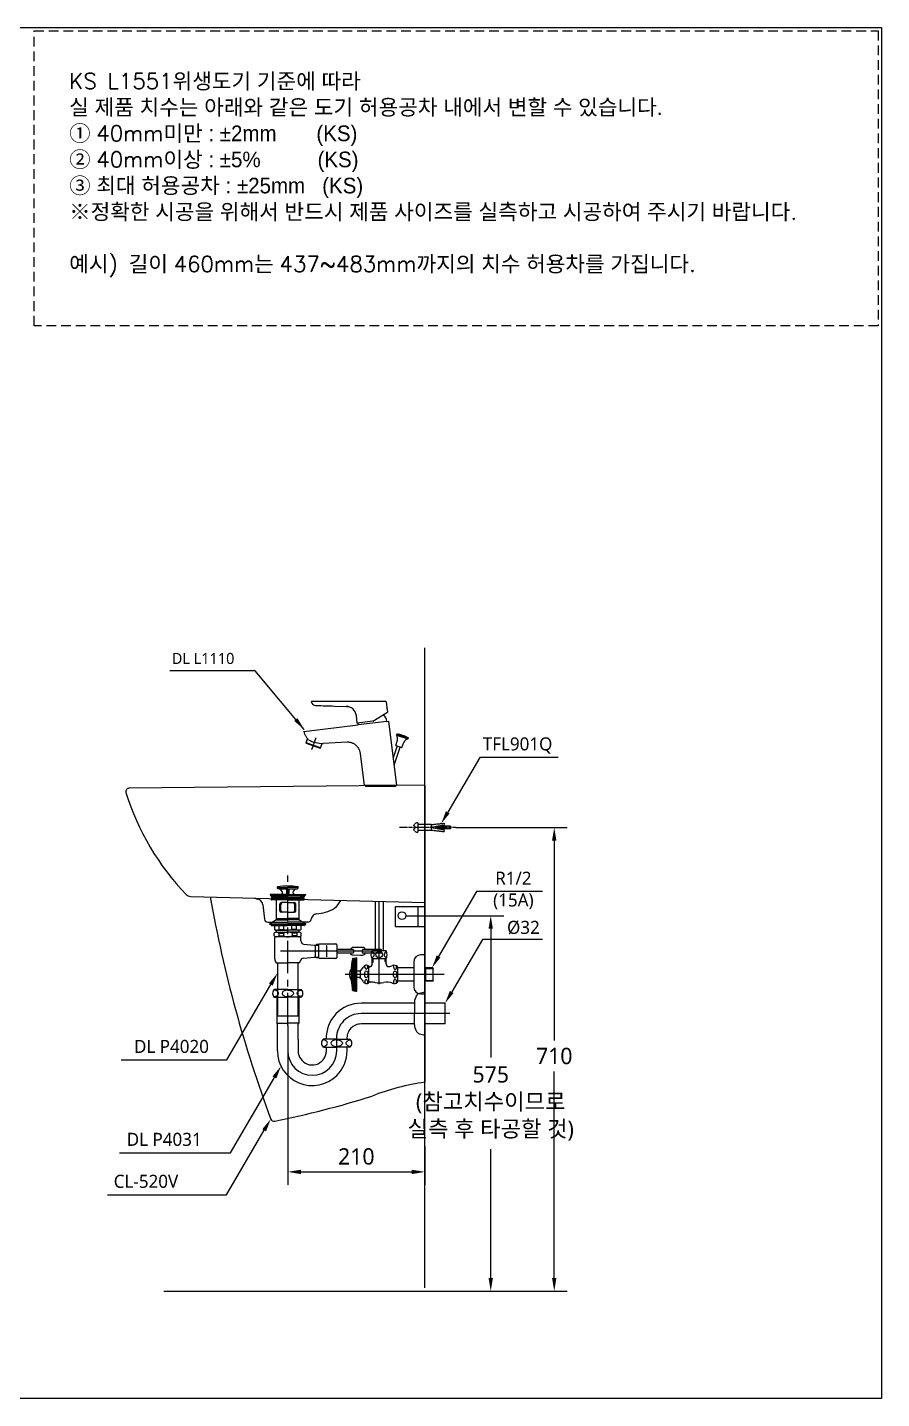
# Model space of a CAD drawing. Extents: x 3779 to 6879, y 0 to 2100.
# Drawn here: x 5570 to 6879, y 0 to 2100 of the extents above; entities that cross this region are included whole.
import ezdxf

# ---------------------------------------------------------------- set-up
doc = ezdxf.new("R2010")
doc.units = 0
doc.header["$LTSCALE"] = 20
doc.header["$MEASUREMENT"] = 0
for name, pattern in [('CENTER', [2, 1.25, -0.25, 0.25, -0.25]), ('CENTER2', [1.125, 0.75, -0.125, 0.125, -0.125]), ('HIDDEN', [0.375, 0.25, -0.125]), ('HIDDEN2', [0.1875, 0.125, -0.0625])]:
    doc.linetypes.add(name, pattern=pattern)
doc.layers.get('0').update_dxf_attribs({"linetype": 'CONTINUOUS'})
doc.layers.get('DEFPOINTS').update_dxf_attribs({"linetype": 'CONTINUOUS'})
for name, color, linetype in [('1', 1, 'CONTINUOUS'), ('2', 2, 'CONTINUOUS'), ('3', 3, 'CONTINUOUS'), ('4', 4, 'CONTINUOUS'), ('5', 5, 'CONTINUOUS'), ('6', 6, 'CONTINUOUS'), ('7', 7, 'CONTINUOUS'), ('CENTER', 2, 'CENTER'), ('DEF_LAYER_ASSEM_MEMBER', 7, 'CONTINUOUS')]:
    doc.layers.add(name, color=color, linetype=linetype)
doc.styles.add('GHS', font='romans', dxfattribs={"bigfont": 'ghs'})
doc.styles.add('ROMANS', font='romans')
doc.styles.get("Standard").update_dxf_attribs({"font": ''})
doc.styles.get('Standard').set_extended_font_data('NanumGothic')
doc.dimstyles.get("Standard").update_dxf_attribs({"dimtxt": 2.5, "dimasz": 2, "dimexe": 2, "dimexo": 1, "dimgap": 1.5, "dimtad": 1, "dimdec": 0, "dimlfac": 10, "dimrnd": 0.5, "dimzin": 0, "dimdsep": 46, "dimtxsty": 'Standard', "dimcen": 0, "dimclrt": 2, "dimadec": 0, "dimazin": 0, "dimtfac": 1, "dimtdec": 0, "dimtmove": 0, "dimatfit": 3, "dimfxl": 1, "dimtolj": 1, "dimtzin": 0, "dimarcsym": 0})
doc.dimstyles.new('Standard$0', dxfattribs={"dimtxt": 0.18, "dimasz": 0.18, "dimexe": 0.18, "dimexo": 0.0625, "dimgap": 0.09, "dimtad": 0, "dimtih": 1, "dimtoh": 1, "dimdec": 4, "dimzin": 0, "dimdsep": 46, "dimtxsty": 'Standard', "dimcen": 0.09, "dimadec": 0, "dimazin": 0, "dimtfac": 1, "dimtdec": 4, "dimtofl": 0, "dimtmove": 0, "dimatfit": 3, "dimfxl": 1, "dimtolj": 1, "dimtzin": 0, "dimarcsym": 0})

# ---------------------------------------------------------------- blocks, each defined once
blk = doc.blocks.new('*D32')
at = {"layer": '1', "color": 3, "lineweight": -2, "transparency": 16777216}
for p, q in [((5969.2, 571.3), (5969.2, 327.2)), ((6179.2, 386.7), (6179.2, 327.2)), ((5989.2, 347.2), (6159.2, 347.2))]:
    blk.add_line(p, q, dxfattribs=at)
at = {"layer": '1', "color": 3, "transparency": 16777216}
for points in [[(5989.2, 350.5), (5989.2, 343.8), (5969.2, 347.2)], [(6159.2, 350.5), (6159.2, 343.8), (6179.2, 347.2)]]:
    blk.add_solid(points, dxfattribs=at)
at = {"layer": 'DEFPOINTS', "color": 0, "transparency": 16777216}
for p in [(5969.2, 571.3), (6179.2, 386.7), (6179.2, 347.2)]:
    blk.add_point(p, dxfattribs=at)
at = {"layer": '1', "color": 2, "transparency": 16777216, "insert": (6074.2, 370.7), "char_height": 25, "attachment_point": 5}
blk.add_mtext('\\A1;210', dxfattribs=at)
blk = doc.blocks.new('*D29')
at = {"layer": '1', "color": 3, "lineweight": -2, "transparency": 16777216}
for p, q in [((6150.2, 739.6), (6300.2, 739.6)), ((6280.2, 719.6), (6280.2, 522.4)), ((6280.2, 184.6), (6280.2, 381.8)), ((6179.2, 164.6), (6300.2, 164.6))]:
    blk.add_line(p, q, dxfattribs=at)
at = {"layer": '1', "color": 3, "transparency": 16777216}
for points in [[(6276.8, 719.6), (6283.5, 719.6), (6280.2, 739.6)], [(6276.8, 184.6), (6283.5, 184.6), (6280.2, 164.6)]]:
    blk.add_solid(points, dxfattribs=at)
at = {"layer": 'DEFPOINTS', "color": 0, "transparency": 16777216}
for p in [(6150.2, 739.6), (6280.2, 739.6), (6179.2, 164.6)]:
    blk.add_point(p, dxfattribs=at)
at = {"layer": '1', "color": 2, "transparency": 16777216, "insert": (6280.2, 452.1), "char_height": 25, "attachment_point": 5}
blk.add_mtext('\\A1;575\\P(참고치수이므로\\P실측 후 타공할 것)', dxfattribs=at)
blk = doc.blocks.new('*D22')
at = {"layer": '1', "color": 3, "lineweight": -2, "transparency": 16777216}
for p, q in [((6226.9, 874.6), (6397.5, 874.6)), ((6377.5, 854.6), (6377.5, 548.2)), ((6377.5, 184.6), (6377.5, 501.1)), ((6300.2, 164.6), (6397.5, 164.6))]:
    blk.add_line(p, q, dxfattribs=at)
at = {"layer": '1', "color": 3, "transparency": 16777216}
for points in [[(6374.1, 854.6), (6380.8, 854.6), (6377.5, 874.6)], [(6374.1, 184.6), (6380.8, 184.6), (6377.5, 164.6)]]:
    blk.add_solid(points, dxfattribs=at)
at = {"layer": 'DEFPOINTS', "color": 0, "transparency": 16777216}
for p in [(6226.9, 874.6, -465.1), (6377.5, 874.6), (6300.2, 164.6)]:
    blk.add_point(p, dxfattribs=at)
at = {"layer": '1', "color": 2, "transparency": 16777216, "insert": (6377.5, 524.6), "char_height": 25, "attachment_point": 5}
blk.add_mtext('\\A1;710', dxfattribs=at)

msp = doc.modelspace()

# ---------------------------------------------------------------- linework, layer by layer
for p, q in [((6134.51747, 1000.29593), (6137.2848, 1008.33284)), ((6136.1755, 1017.70458), (6135.68715, 1016.2863)), ((6135.68715, 1016.2863), (6152.89559, 1010.36096)), ((6136.1755, 1017.70458), (6153.38394, 1011.77924)), ((6153.38394, 1011.77924), (6152.89559, 1010.36096)), ((6136.88127, 999.48201), (6130.63544, 981.34281)), ((6132.02546, 970.02196), (6141.60886, 997.85417)), ((6134.51747, 1000.29593), (6143.97266, 997.04025)), ((6143.97266, 997.04025), (6146.73999, 1005.07716))]:
    msp.add_line(p, q)
at = {"ltscale": 0.5}
for p, q in [((6019.35436, 996.49632), (5997.27158, 1004.53379)), ((6088.09876, 938.89912), (6088.09876, 937.42059)), ((6088.09876, 938.89912), (6134.22699, 938.89912)), ((6134.22699, 938.89911), (6134.22699, 937.42059))]:
    msp.add_line(p, q, dxfattribs=at)
at = {"color": 7}
for p, q in [((6179.16288, 939.63825), (5725.66609, 934.70893)), ((6179.16288, 939.63825), (6179.16288, 759.63641)), ((5820.35866, 769.00922), (6179.16288, 759.63641))]:
    msp.add_line(p, q, dxfattribs=at)
at = {"linetype": 'CENTER2', "ltscale": 0.3}
msp.add_line((6226.94938, 874.63825, -465.06983), (6140.34892, 874.63825, -465.06983), dxfattribs=at)
at = {"linetype": 'HIDDEN2', "ltscale": 0.3}
for p, q in [((6163.36734, 877.03825, -465.06983), (6161.58447, 877.03825, -465.06983)), ((6163.36734, 872.23825, -465.06983), (6161.58447, 872.23825, -465.06983)), ((6163.36734, 877.03825, -465.06983), (6163.36734, 872.23825, -465.06983)), ((6168.25517, 881.72755, -465.06983), (6168.25517, 867.54894, -465.06983)), ((6184.06135, 879.13825, -465.06983), (6168.25517, 879.13825, -465.06983)), ((6184.06135, 870.13825, -465.06983), (6168.25517, 870.13825, -465.06983)), ((6189.13347, 879.13825, -465.06983), (6184.06135, 879.13825, -465.06983)), ((6189.13347, 870.13825, -465.06983), (6184.06135, 870.13825, -465.06983)), ((6189.13347, 879.13825, -465.06983), (6189.13347, 870.13825, -465.06983)), ((6218.69566, 876.43825, -465.06983), (6199.3623, 876.43825, -465.06983)), ((6218.74429, 872.83825, -465.06983), (6200.21994, 872.83825, -465.06983)), ((6218.69566, 876.43825, -465.06983), (6218.74429, 872.83825, -465.06983))]:
    msp.add_line(p, q, dxfattribs=at)
msp.add_lwpolyline([(6189.13347, 879.13825), (6209.08243, 881.17496), (6208.42296, 878.03268), (6189.13347, 874.63825), (6208.42296, 871.5064), (6208.7527, 868.00155), (6189.13347, 870.13825)], dxfattribs=at)
at = {"color": 7}
for centre, radius, start, end in [((6021.71827, 1045.59425), 42.11284, 240.02493621, 272.52930875), ((5725.86438, 929.71287), 5, 90.64062924, 197.22027444), ((6095.70434, 1044.34088), 392.19656, 197.22027444, 223.96646373), ((5820.61979, 779.00581), 10, 223.96646373, 268.50364035)]:
    msp.add_arc(centre, radius, start, end, dxfattribs=at)
for centre, radius, start, end in [((6126.56676, 1010.31705), 10.90017, 349.51170082, 33.2045301), ((6131.46236, 976.06547), 41.905, 58.4578451, 83.5421549), ((6156.40752, 1000.04205), 10.90017, 108.7954699, 152.48829918)]:
    msp.add_arc(centre, radius, start, end)
at = {"linetype": 'HIDDEN2', "ltscale": 0.3}
for start, end in [(90, 160.21215863), (199.78784137, 270)]:
    msp.add_arc((6168.25517, 874.63825, -465.06983), 7.0893, start, end, dxfattribs=at)
at = {"layer": '1'}
for p, q in [((6179.16288, 169.63825), (6179.16288, 1149.63825)), ((5779.16288, 164.63825), (6179.16288, 164.63825))]:
    msp.add_line(p, q, dxfattribs=at)
at = {"layer": '1', "color": 7, "linetype": 'Continuous'}
for p, q in [((6040.51679, 1060.71886), (6059.10409, 1060.16559)), ((6057.48485, 1067.70561), (6040.63646, 1067.70598)), ((6066.95008, 1067.7054), (6057.48485, 1067.70561)), ((6078.75164, 1067.70515), (6066.95008, 1067.7054)), ((6119.50782, 1067.70425), (6078.75164, 1067.70515)), ((6099.48047, 1037.48435), (6121.76155, 1051.40712)), ((6120.00408, 1067.26517), (6121.17347, 1057.74129)), ((6121.34764, 1054.77819), (6121.76155, 1051.40712)), ((6075.65936, 1034.55949), (6074.2386, 1046.13063)), ((6099.48047, 1037.48435), (6075.65936, 1034.55949)), ((6121.11777, 1037.09569), (6077.14798, 1031.69688)), ((6115.4471, 1047.46151), (6116.05824, 1047.53654)), ((6134.22699, 937.42059), (6088.09876, 937.42059))]:
    msp.add_line(p, q, dxfattribs=at)
at = {"layer": '1', "color": 1, "linetype": 'CENTER'}
msp.add_line((6005.94249, 994.0022), (6012.67404, 1012.49699), dxfattribs=at)
at = {"layer": '1', "color": 3}
for p, q in [((6263.58585, 982.02333, -465.06983), (6214.35732, 897.94123, -465.06983)), ((6383.4378, 982.02333, -465.06983), (6263.58585, 982.02333, -465.06983)), ((6258.51261, 776.62923), (6200.26795, 677.14766)), ((6359.7476, 776.62923), (6258.51261, 776.62923)), ((6267.30604, 702.95644), (6220.3599, 622.77266)), ((6359.7476, 702.95644), (6267.30604, 702.95644)), ((5875.627, 518.75372), (5943.1828, 634.13869)), ((5713.68247, 518.75372), (5875.627, 518.75372)), ((5881.10314, 376.44414), (5948.65894, 491.8291)), ((5875.16596, 312.18444), (5932.97515, 410.92223)), ((5711.03484, 376.44414), (5881.10314, 376.44414)), ((5693.06399, 312.18444), (5875.16596, 312.18444))]:
    msp.add_line(p, q, dxfattribs=at)
at = {"layer": '1', "color": 7, "linetype": 'Continuous', "extrusion": (0, 0, -1)}
for centre, radius, start, end in [((-6005.68483, 1067.20676), 0.5, 347.8973732, 90.0013114), ((-6119.50781, 1067.20425), 0.5, 90.0013114, 170.53063335), ((-6099.30763, 1032.97304), 22.19637, 356.7039548, 4.58253148)]:
    msp.add_arc(centre, radius, start, end, dxfattribs=at)
at = {"layer": '1', "color": 7, "linetype": 'Continuous'}
for centre, radius, start, end in [((6012.04036, 1068.56959), 7, 192.1026268, 268.29504281), ((6058.35786, 1044.18072), 16, 6.97724949, 88.29504281), ((6115.68092, 1047.20849), 0.5, 41.00466382, 74.59225154), ((6099.30763, 1032.97304), 22.19637, 10.70413978, 41.00466382)]:
    msp.add_arc(centre, radius, start, end, dxfattribs=at)
for points, knots in [([(6013.05119, 1067.7066), (6011.10411, 1067.70664), (6009.20632, 1067.70668), (6006.49007, 1067.70674), (6005.68555, 1067.70676), (6005.68485, 1067.70676)], [0, 0, 0, 0, 0.5001114565, 0.5001114565, 1, 1, 1, 1]), ([(6011.83209, 1061.57269), (6011.83214, 1061.57268), (6011.83246, 1061.57268), (6011.83807, 1061.57251), (6011.86244, 1061.57178), (6011.94525, 1061.56932), (6012.00482, 1061.56755), (6012.1523, 1061.56315), (6012.24308, 1061.56045), (6012.4465, 1061.5544), (6012.56273, 1061.55094), (6012.76375, 1061.54496), (6012.84822, 1061.54244), (6012.93228, 1061.53994)], [0, 0, 0, 0, 0.0245531868, 0.0245531868, 0.2239220262, 0.2239220262, 0.4238960128, 0.4238960128, 0.631540452, 0.631540452, 0.8504065616, 0.8504065616, 1, 1, 1, 1]), ([(6012.93228, 1061.53994), (6017.59674, 1061.4011), (6022.26117, 1061.26226), (6031.456, 1060.98856), (6035.98642, 1060.85371), (6040.51679, 1060.71886)], [0, 0, 0, 0, 0.5072832214, 0.5072832214, 1, 1, 1, 1]), ([(6040.63646, 1067.70598), (6036.30353, 1067.70608), (6031.97061, 1067.70618), (6022.77552, 1067.70638), (6017.91335, 1067.70649), (6013.05119, 1067.7066)], [0, 0, 0, 0, 0.4712209705, 0.4712209705, 1, 1, 1, 1]), ([(6121.16883, 1057.77852), (6121.16884, 1057.77873), (6121.16885, 1057.77249), (6121.16878, 1057.72211), (6121.16857, 1057.62676), (6121.17141, 1057.33669), (6121.17461, 1057.13778), (6121.19043, 1056.66424), (6121.20349, 1056.38257), (6121.24431, 1055.77786), (6121.27279, 1055.44639), (6121.30884, 1055.11383), (6121.32092, 1055.00239), (6121.33389, 1054.89015), (6121.34764, 1054.77819)], [0, 0, 0, 0, 0.0721891821, 0.0721891821, 0.2851469209, 0.2851469209, 0.4986787527, 0.4986787527, 0.7137064602, 0.7137064602, 0.9288415101, 0.9288415101, 0.9288415101, 1, 1, 1, 1])]:
    msp.add_open_spline(points, degree=3, knots=knots, dxfattribs=at)
msp.add_open_spline([(6059.10409, 1060.16559), (6061.0244, 1060.10844), (6062.87713, 1059.72655), (6064.66353, 1059.03082)], degree=3, dxfattribs=at)
at = {"layer": '1', "color": 3}
for points in [[(6217.23388, 896.25705, -465.06983), (6211.48075, 899.62541, -465.06983), (6204.25224, 880.68182, -465.06983)], [(6203.14452, 675.46348), (6197.39138, 678.83184), (6190.16288, 659.88825)], [(5940.30623, 635.82286), (5946.05937, 632.45451), (5953.28788, 651.3981)], [(6223.23647, 621.08848), (6217.48333, 624.45684), (6210.25482, 605.51325)], [(5945.78237, 493.51328), (5951.53551, 490.14493), (5958.76402, 509.08852)], [(5930.09858, 412.60641), (5935.85172, 409.23806), (5943.08023, 428.18165)]]:
    msp.add_solid(points, dxfattribs=at)
at = {"layer": '3'}
for p, q in [((5954.16288, 780.83265), (5952.93156, 782.96536)), ((5953.0481, 782.76351), (5969.16288, 782.76351)), ((5969.16288, 780.83265), (5954.16288, 780.83265)), ((5956.67815, 780.64836), (5967.41288, 779.94699)), ((5960.88822, 775.95336), (5958.17001, 779.80633)), ((5969.16288, 780.83265), (5967.41288, 779.94699)), ((5967.41288, 779.94699), (5967.41288, 772.23265)), ((5968.6452, 780.57066), (5968.21288, 774.16278)), ((5985.27766, 782.76351), (5969.16288, 782.76351)), ((5969.16288, 780.83265), (5984.16288, 780.83265)), ((5969.16288, 780.83265), (5970.91288, 779.94699)), ((5969.68055, 780.57066), (5970.11288, 774.16278)), ((5981.6476, 780.64836), (5970.91288, 779.94699)), ((5970.91288, 779.94699), (5970.91288, 772.23265)), ((5977.43754, 775.95336), (5980.15575, 779.80633)), ((5984.16288, 780.83265), (5985.3942, 782.96536)), ((5942.16288, 771.83265), (5942.16288, 771.23265)), ((5942.16288, 771.23265), (5944.3051, 769.73265)), ((5942.16288, 771.23265), (5969.16288, 771.23265)), ((5951.86288, 772.23265), (5942.56288, 772.23265)), ((5943.86104, 769.53265), (5943.86104, 768.23265)), ((5943.86104, 765.23265), (5943.86104, 763.93265)), ((5950.16288, 769.73265), (5944.06104, 769.73265)), ((5969.16288, 763.73265), (5944.06104, 763.73265)), ((5969.16288, 767.73265), (5944.36104, 767.73265)), ((5969.16288, 765.73265), (5944.36104, 765.73265)), ((5950.16288, 769.73265), (5969.16288, 769.73265)), ((5951.66288, 733.13825), (5951.66288, 763.73265)), ((5969.16288, 772.23265), (5951.86288, 772.23265)), ((5956.78851, 747.23265), (5956.78851, 757.23265)), ((5958.55628, 747.23265), (5958.55628, 757.23265)), ((5958.80645, 772.23265), (5960.25397, 773.06838)), ((5969.16288, 759.73265), (5959.28851, 759.73265)), ((5968.41598, 772.23265), (5968.21288, 774.18698)), ((5968.21288, 774.18698), (5969.16288, 774.18698)), ((5970.11288, 774.18698), (5969.16288, 774.18698)), ((5969.16288, 772.23265), (5986.46288, 772.23265)), ((5996.16288, 771.23265), (5969.16288, 771.23265)), ((5988.16288, 769.73265), (5969.16288, 769.73265)), ((5969.16288, 767.73265), (5993.96471, 767.73265)), ((5969.16288, 765.73265), (5993.96471, 765.73265)), ((5969.16288, 763.73265), (5994.26471, 763.73265)), ((5969.16288, 759.73265), (5979.03725, 759.73265)), ((5969.90978, 772.23265), (5970.11288, 774.18698)), ((5979.5193, 772.23265), (5978.07178, 773.06838)), ((5979.76948, 747.23265), (5979.76948, 757.23265)), ((5981.53725, 747.23265), (5981.53725, 757.23265)), ((5986.46288, 772.23265), (5995.76288, 772.23265)), ((5986.66288, 733.13825), (5986.66288, 763.73265)), ((5988.16288, 769.73265), (5994.26471, 769.73265)), ((5996.16288, 771.23265), (5994.02066, 769.73265)), ((5994.46471, 769.53265), (5994.46471, 768.23265)), ((5994.46471, 765.23265), (5994.46471, 763.93265)), ((5996.16288, 771.83265), (5996.16288, 771.23265)), ((5952.36288, 735.23265), (5951.66288, 736.44509)), ((5951.66288, 735.23265), (5969.16288, 735.23265)), ((5952.36288, 733.13825), (5952.36288, 735.23265)), ((5969.16288, 744.73265), (5959.28851, 744.73265)), ((5969.16288, 744.73265), (5979.03725, 744.73265)), ((5986.66288, 735.23265), (5969.16288, 735.23265)), ((5985.96288, 735.23265), (5986.66288, 736.44509)), ((5985.96288, 733.13825), (5985.96288, 735.23265)), ((6134.16288, 753.6486), (6179.16288, 753.6486)), ((6134.16288, 723.22442), (6134.16288, 753.6486)), ((6169.16288, 723.22442), (6169.16288, 753.6486)), ((5951.66288, 733.13825), (5941.66288, 727.13825)), ((5941.66288, 727.13825), (5969.16288, 727.13825)), ((5941.66288, 726.13825), (5941.66288, 727.13825)), ((5951.66288, 726.13825), (5941.66288, 726.13825)), ((5943.47075, 726.13825), (5943.47075, 724.83825)), ((5943.97075, 724.33825), (5948.97075, 724.33825)), ((5948.97075, 724.33825), (5969.16288, 724.33825)), ((5948.97075, 724.33825), (5948.97075, 718.2156)), ((5949.97075, 717.63825), (5948.97075, 718.2156)), ((5949.97075, 717.63825), (5951.37075, 717.63825)), ((5951.37075, 717.63825), (5969.16288, 717.63825)), ((5951.66288, 733.13825), (5969.16288, 733.13825)), ((5986.66288, 726.13825), (5951.66288, 726.13825)), ((5951.66288, 714.22701), (5951.66288, 717.63825)), ((5951.80657, 714.23265), (5968.91918, 714.23265)), ((5955.74553, 718.2156), (5955.74553, 724.33825)), ((5955.74553, 718.2156), (5963.14619, 718.2156)), ((5963.14619, 718.2156), (5963.14619, 724.33825)), ((5986.66288, 733.13825), (5969.16288, 733.13825)), ((5996.66288, 727.13825), (5969.16288, 727.13825)), ((5989.35501, 724.33825), (5969.16288, 724.33825)), ((5986.95501, 717.63825), (5969.16288, 717.63825)), ((5986.51918, 714.23265), (5969.40657, 714.23265)), ((5975.17956, 718.2156), (5975.17956, 724.33825)), ((5982.58023, 718.2156), (5975.17956, 718.2156)), ((5982.58023, 718.2156), (5982.58023, 724.33825)), ((5986.66288, 733.13825), (5996.66288, 727.13825)), ((5986.66288, 726.13825), (5996.66288, 726.13825)), ((5986.66288, 714.22701), (5986.66288, 717.63825)), ((5988.35501, 717.63825), (5986.95501, 717.63825)), ((5988.35501, 717.63825), (5989.35501, 718.2156)), ((5989.35501, 724.33825), (5989.35501, 718.2156)), ((5994.35501, 724.33825), (5989.35501, 724.33825)), ((5994.85501, 726.13825), (5994.85501, 724.83825)), ((5996.66288, 726.13825), (5996.66288, 727.13825)), ((6134.16288, 723.22442), (6179.16288, 723.22442)), ((5948.41918, 708.67603), (5948.41918, 712.78928)), ((5949.16288, 673.63031), (5949.16288, 706.23265)), ((5969.16288, 707.23265), (5950.16288, 707.23265)), ((5955.19397, 712.78928), (5962.59463, 712.78928)), ((5955.19397, 712.78928), (5955.19397, 708.67603)), ((5955.19397, 708.67603), (5962.59463, 708.67603)), ((5962.59463, 712.78928), (5962.59463, 708.67603)), ((5986.51918, 707.23265), (5969.16288, 707.23265)), ((5975.73113, 712.78928), (5975.73113, 708.67603)), ((5983.13179, 712.78928), (5975.73113, 712.78928)), ((5983.13179, 708.67603), (5975.73113, 708.67603)), ((5983.13179, 712.78928), (5983.13179, 708.67603)), ((5985.96288, 707.23265), (5986.51918, 707.23265)), ((5986.51918, 707.23265), (5986.91918, 707.23265)), ((5988.16288, 707.23265), (5986.66288, 707.23265)), ((5989.16288, 700.86841), (5989.16288, 706.23265)), ((5989.90657, 708.67603), (5989.90657, 712.78928)), ((5993.63021, 695.89687), (6009.66444, 694.17891)), ((6011.69311, 694.43265), (6016.79868, 694.43265)), ((6011.83219, 675.98265), (6011.83219, 694.48265)), ((6016.82408, 695.23265), (6013.16288, 695.23265)), ((6013.16288, 695.23265), (6013.16288, 694.43265)), ((6016.79868, 694.43265), (6016.79868, 695.43265)), ((6016.79868, 675.03265), (6016.79868, 694.43265)), ((6017.59868, 696.23265), (6042.79868, 696.23265)), ((6029.16288, 676.69474), (6029.16288, 694.13265)), ((6044.29868, 694.73265), (6044.29868, 688.96146)), ((6029.16288, 685.23265), (5957.80333, 685.23265)), ((6029.16288, 685.23265), (5960.66311, 685.40884)), ((5993.03176, 674.50432), (6009.66444, 676.28639)), ((6011.83219, 675.98265), (6016.79868, 675.98265)), ((6013.16288, 675.23265), (6013.16288, 676.03265)), ((6016.82408, 675.23265), (6013.16288, 675.23265)), ((6042.79868, 674.23265), (6017.59868, 674.23265)), ((6112.61651, 685.03087), (6029.16288, 685.23265)), ((6063.53784, 687.64425), (6044.09758, 687.69425)), ((6044.29868, 688.96146), (6044.29868, 675.73265)), ((6044.88451, 682.69221), (6069.47465, 682.62896)), ((6069.48751, 687.62895), (6063.53784, 687.64425)), ((6069.42921, 679.37907), (6080.75181, 679.34995)), ((6080.51765, 690.85059), (6069.45878, 690.87903)), ((6083.80403, 690.84213), (6080.51765, 690.85059)), ((6080.75181, 679.34995), (6083.77445, 679.34217)), ((6083.74572, 682.59226), (6112.11009, 682.53216)), ((6112.12295, 687.53215), (6083.75858, 687.59224)), ((6112.11009, 682.53216), (6112.12295, 687.53215)), ((6112.11009, 682.53216), (6112.61137, 683.03087)), ((6112.62166, 687.03086), (6112.12295, 687.53215)), ((6112.61137, 683.03087), (6112.62166, 687.03086)), ((5951.16288, 667.23265), (5969.16288, 667.23265)), ((5953.28788, 667.23265), (5953.28788, 586.23265)), ((5987.16288, 667.23265), (5969.16288, 667.23265)), ((5985.03788, 586.23265), (5985.03788, 667.23265)), ((5953.28788, 586.23265), (5985.03788, 586.23265)), ((5985.03788, 586.23265), (5984.33788, 586.23265))]:
    msp.add_line(p, q, dxfattribs=at)
at = {"layer": '3', "linetype": 'HIDDEN', "ltscale": 3}
msp.add_lwpolyline([(5580.28632, 2095), (6874.16288, 2095), (6874.16288, 1643.15344), (5580.28632, 1643.15344)], close=True, dxfattribs=at)
at = {"layer": '3'}
for points in [[(6070.11071, 685.12733, -0.0457215357), (6069.9978, 683.92908, -0.0593015348), (6069.71981, 683.04237, -0.1010586224), (6069.22181, 682.35021, -0.1892733446), (6068.78684, 682.18073, -0.1892733446), (6068.35275, 682.35245, -0.0442380887), (6068.10134, 682.63249, -0.0593015348)], [(6068.1142, 687.63248, -0.0442380887), (6068.36705, 687.91123, -0.1892733446), (6068.80201, 688.08071, -0.1892733446), (6069.2361, 687.90899, -0.1010586224), (6069.73054, 687.21428, -0.0593015348), (6070.00396, 686.32615, -0.0457215357), (6070.11071, 685.12733, -0.0457215357)], [(6083.12253, 685.09387, 0.0457215357), (6083.22927, 683.89505, 0.0593015348), (6083.50269, 683.00692, 0.1010586224), (6083.99713, 682.31221, 0.1892733446), (6084.43122, 682.14049, 0.1892733446), (6084.86619, 682.30997, 0.0442380887), (6085.11903, 682.58872, 0.0593015348)], [(6085.13189, 687.58871, 0.0442380887), (6084.88049, 687.86875, 0.1892733446), (6084.4464, 688.04047, 0.1892733446), (6084.01143, 687.87099, 0.1010586224), (6083.51342, 687.17883, 0.0593015348), (6083.23544, 686.29212, 0.0457215357), (6083.12253, 685.09387, 0.0457215357)]]:
    msp.add_lwpolyline(points, format="xyb", dxfattribs=at)
for centre, radius, start, end in [((5954.01288, 782.76351), 1.1, 97.32041367, 169.42619898), ((5969.16288, 664.83265), 120, 90, 97.32041367), ((5956.53577, 778.6534), 2, 35.20232507, 86.26180949), ((5969.16288, 664.83265), 120, 82.67958633, 90), ((5981.78999, 778.6534), 2, 93.73819051, 144.79767493), ((5984.31288, 782.76351), 1.1, 10.57380102, 82.67958633), ((5942.56288, 771.83265), 0.4, 90, 180), ((5944.06104, 769.53265), 0.2, 90, 180), ((5944.36104, 768.23265), 0.5, 180, 270), ((5944.36104, 765.23265), 0.5, 90, 180), ((5944.06104, 763.93265), 0.2, 180, 270), ((5947.66288, 766.73265), 1, 270, 90), ((5959.28851, 757.23265), 2.5, 90, 180), ((5961.05628, 757.23265), 2.5, 90, 180), ((5959.25397, 774.80043), 2, 300, 35.20232507), ((5979.07178, 774.80043), 2, 144.79767493, 240), ((5977.26948, 757.23265), 2.5, 0, 90), ((5979.03725, 757.23265), 2.5, 0, 90), ((5990.66288, 766.73265), 1, 90, 270), ((5993.96471, 768.23265), 0.5, 270, 0), ((5993.96471, 765.23265), 0.5, 0, 90), ((5994.26471, 769.53265), 0.2, 0, 90), ((5994.26471, 763.93265), 0.2, 270, 0), ((5995.76288, 771.83265), 0.4, 0, 90), ((5959.28851, 747.23265), 2.5, 180, 270), ((5961.05628, 747.23265), 2.5, 180, 270), ((5977.26948, 747.23265), 2.5, 270, 0), ((5979.03725, 747.23265), 2.5, 270, 0), ((5943.97075, 724.83825), 0.5, 180, 270), ((5951.80657, 709.52485), 4.70435, 43.94093732, 136.05906268), ((5952.35814, 727.81745), 10.18185, 250.56792502, 289.43207498), ((5968.69699, 700.62817), 13.60629, 89.06429532, 116.64718661), ((5968.97074, 747.09058), 29.45658, 258.59556617, 270.3737354), ((5969.35502, 747.09058), 29.45658, 269.6262646, 281.40443383), ((5969.62877, 700.62817), 13.60629, 63.35281339, 90.93570468), ((5985.96762, 727.81745), 10.18185, 250.56792502, 289.43207498), ((5986.51918, 709.52485), 4.70435, 43.94093732, 136.05906268), ((5994.35501, 724.83825), 0.5, 270, 0), ((5951.80657, 711.94045), 4.70435, 223.94093732, 316.05906268), ((5950.16288, 706.23265), 1, 90, 180), ((5968.69699, 720.83713), 13.60629, 243.35281339, 270.93570468), ((5969.62877, 720.83713), 13.60629, 269.06429532, 296.64718661), ((5986.51918, 711.94045), 4.70435, 223.94093732, 316.05906268), ((5988.16288, 706.23265), 1, 0, 90), ((5994.16288, 700.86841), 5, 180, 263.88449643), ((6010.07134, 699.16233), 5, 265.33216468, 308.19271972), ((6017.59868, 695.43265), 0.8, 90, 180), ((6042.79868, 694.73265), 1.5, 0, 90), ((5962.15128, 674.17924), 13, 182.42004342, 212.30000816), ((5993.56442, 669.53277), 5, 96.11547581, 165.04046432), ((6010.07134, 671.30298), 5, 51.80728028, 94.66783532), ((6017.59868, 675.03265), 0.8, 180, 270), ((6042.79868, 675.73265), 1.5, 270, 0), ((6069.44207, 684.37905), 5, 200.33994803, 269.85263291), ((6069.44592, 685.87905), 5, 89.85263291, 159.3653178), ((6083.78731, 684.34215), 5, 269.85263291, 339.3653178), ((6083.79117, 685.84215), 5, 20.33994803, 89.85263291), ((5976.17447, 674.17924), 13, 327.69999184, 345.040466)]:
    msp.add_arc(centre, radius, start, end, dxfattribs=at)
at = {"layer": '4'}
for p, q in [((5952.91288, 626.63825), (5948.62138, 626.63825)), ((5952.91288, 626.63825), (5948.62138, 626.63825)), ((5949.01288, 614.63825), (5948.62138, 614.63825)), ((5949.01288, 614.63825), (5969.16288, 614.63825)), ((5952.36288, 614.63825), (5952.36288, 574.85812)), ((5969.16288, 626.63825), (5952.91288, 626.63825)), ((5969.16288, 626.63825), (5952.91288, 626.63825)), ((5969.16288, 626.63825), (5985.41288, 626.63825)), ((5969.16288, 626.63825), (5985.41288, 626.63825)), ((5989.31288, 614.63825), (5969.16288, 614.63825)), ((5985.41288, 626.63825), (5989.70438, 626.63825)), ((5985.41288, 626.63825), (5989.70438, 626.63825)), ((5985.96288, 614.63825), (5985.96288, 574.85812)), ((5989.31288, 614.63825), (5989.70438, 614.63825)), ((6179.16288, 589.63825), (6179.16288, 622.13825)), ((6163.1829, 605.51325), (6081.3919, 605.51325)), ((6217.25482, 589.63825), (6081.3919, 589.63825)), ((6163.1829, 607.03298), (6163.1829, 589.63825)), ((6163.1829, 572.24351), (6163.1829, 589.63825)), ((6210.25482, 605.51325), (6179.16288, 605.51325)), ((6179.16288, 589.63825), (6179.16288, 557.13825)), ((6210.25482, 573.76325), (6210.25482, 605.51325)), ((5952.36288, 574.85812), (5969.16288, 574.85812)), ((5953.28788, 532.63825), (5953.28788, 573.21324)), ((5985.96288, 574.85812), (5969.16288, 574.85812)), ((5985.03788, 550.03405), (5985.03788, 573.21324)), ((6163.1829, 573.76325), (6081.3919, 573.76325)), ((6210.25482, 573.76325), (6179.16288, 573.76325)), ((5985.03788, 550.03405), (5985.03788, 532.63825)), ((6027.83493, 550.33825), (6023.54343, 550.33825)), ((6044.08493, 550.33825), (6027.83493, 550.33825)), ((6044.08493, 550.33825), (6044.16288, 550.33825)), ((6044.16288, 532.63825), (6044.16288, 551.30147)), ((6044.24083, 550.33825), (6044.16288, 550.33825)), ((6044.24083, 550.33825), (6060.49083, 550.33825)), ((6060.49083, 550.33825), (6064.78233, 550.33825)), ((6023.93493, 538.33825), (6044.08493, 538.33825)), ((6027.36288, 538.33825), (6027.36288, 537.63825)), ((6028.28788, 532.63825), (6028.28788, 536.08407)), ((6064.39083, 538.33825), (6044.24083, 538.33825)), ((6060.03788, 532.63825), (6060.03788, 538.33825))]:
    msp.add_line(p, q, dxfattribs=at)
for points in [[(5954.96805, 620.63825, 0.1552173896), (5954.37756, 622.49457, 0.1067472438), (5952.31585, 624.38525, 0.0730430096), (5949.54599, 625.50326, 0.0285110883), (5947.81723, 625.81928, 0.05952259)], [(5947.81723, 615.45721, 0.0285110883), (5949.54599, 615.77323, 0.0730430096), (5952.31585, 616.89124, 0.1067472438), (5954.37756, 618.78192, 0.1552173896), (5954.96805, 620.63825, 0.1552173896)], [(5960.88258, 622.37718, 0.3272904533), (5960.88258, 618.89931, 0.1063733853), (5962.90538, 617.10271, 0.0712191074), (5965.60533, 616.04899, 0.0575374245), (5969.16288, 615.63825, 0.0575374245)], [(5969.16288, 625.63825, 0.0575374245), (5965.60533, 625.2275, 0.0712191074), (5962.90538, 624.17378, 0.1063733648), (5960.88258, 622.37718, 0.159482965)], [(5969.16288, 625.63825, 0.0575374245), (5965.60533, 625.2275, 0.0712191074), (5962.90538, 624.17378, 0.1063733648), (5960.88258, 622.37718, 0.159482965)], [(5969.16288, 625.63825, -0.0575374245), (5972.72042, 625.2275, -0.0712191074), (5975.42037, 624.17378, -0.1063733648), (5977.44318, 622.37718, -0.159482965)], [(5969.16288, 625.63825, -0.0575374245), (5972.72042, 625.2275, -0.0712191074), (5975.42037, 624.17378, -0.1063733648), (5977.44318, 622.37718, -0.159482965)], [(5977.44318, 622.37718, -0.3272904533), (5977.44318, 618.89931, -0.1063733853), (5975.42037, 617.10271, -0.0712191074), (5972.72042, 616.04899, -0.0575374245), (5969.16288, 615.63825, -0.0575374245)], [(5983.35771, 620.63825, -0.1552173896), (5983.9482, 622.49457, -0.1067472438), (5986.00991, 624.38525, -0.0730430096), (5988.77977, 625.50326, -0.0285110883), (5990.50852, 625.81928, -0.05952259)], [(5990.50852, 615.45721, -0.0285110883), (5988.77977, 615.77323, -0.0730430096), (5986.00991, 616.89124, -0.1067472438), (5983.9482, 618.78192, -0.1552173896), (5983.35771, 620.63825, -0.1552173896)], [(6029.8901, 544.33825, 0.1552173896), (6029.29961, 546.19457, 0.1067472438), (6027.2379, 548.08525, 0.0730430096), (6024.46804, 549.20326, 0.0285110883), (6022.73928, 549.51928, 0.05952259)], [(6035.80463, 546.07718, 0.3272904533), (6035.80463, 542.59931, 0.1063733853), (6037.82743, 540.80271, 0.0712191074), (6040.52739, 539.74899, 0.0575374245), (6044.08493, 539.33825, 0.0575374245)], [(6044.16288, 549.33805, 0.0587898964), (6040.52739, 548.9275, 0.0712191074), (6037.82743, 547.87378, 0.1063733648), (6035.80463, 546.07718, 0.159482965)], [(6044.16288, 549.33805, -0.0587898964), (6047.79837, 548.9275, -0.0712191074), (6050.49832, 547.87378, -0.1063733648), (6052.52112, 546.07718, -0.159482965)], [(6052.52113, 546.07718, -0.3272904533), (6052.52113, 542.59931, -0.1063733853), (6050.49832, 540.80271, -0.0712191074), (6047.79837, 539.74899, -0.0575374245), (6044.24083, 539.33825, -0.0575374245)], [(6058.43566, 544.33825, -0.1552173896), (6059.02615, 546.19457, -0.1067472438), (6061.08785, 548.08525, -0.0730430096), (6063.85772, 549.20326, -0.0285110883), (6065.58647, 549.51928, -0.05952259)], [(6022.73928, 539.15721, 0.0285110883), (6024.46804, 539.47323, 0.0730430096), (6027.2379, 540.59124, 0.1067472438), (6029.29961, 542.48192, 0.1552173896), (6029.8901, 544.33825, 0.1552173896)], [(6065.58647, 539.15721, -0.0285110883), (6063.85772, 539.47323, -0.0730430096), (6061.08785, 540.59124, -0.1067472438), (6059.02615, 542.48192, -0.1552173896), (6058.43566, 544.33825, -0.1552173896)]]:
    msp.add_lwpolyline(points, format="xyb", dxfattribs=at)
for centre, radius, start, end in [((5953.91288, 620.63825), 8, 131.40962211, 228.59037789), ((5984.41288, 620.63825), 8, 311.40962211, 48.59037789), ((6183.16288, 606.13825), 20, 146.20771163, 177.43591199), ((6174.50736, 611.21641), 10, 111.1926769, 142.80345081), ((6180.66288, 592.17577), 30, 92.86598398, 109.00713612), ((6081.3919, 552.13825), 53.375, 90, 181.93258944), ((6081.3919, 552.13825), 37.5, 90, 180.65397811), ((5953.36288, 574.85812), 1, 180, 238.70258778), ((5952.36288, 573.21325), 0.925, 0, 58.70258778), ((5985.96288, 573.21325), 0.925, 121.29741222, 180), ((5984.96288, 574.85812), 1, 301.29741222, 0), ((6081.3919, 552.13825), 21.625, 90, 184.77465278), ((6183.16288, 573.13825), 20, 182.56408801, 213.79228837), ((6028.83493, 544.33825), 8, 131.40962211, 228.59037789), ((6059.49083, 544.33825), 8, 311.40962211, 48.59037789), ((6174.50736, 568.06008), 10, 217.19654919, 248.8073231), ((6180.66288, 587.10072), 30, 250.99286388, 267.13401602), ((6006.66288, 532.63825), 53.375, 180, 314.94029898), ((6006.66288, 532.63825), 37.5, 180, 0), ((6006.66288, 532.63825), 21.625, 180, 320.7959681), ((6006.66288, 532.63825), 21.625, 320.7959681, 0), ((6011.3241, 527.04008), 19.22404, 28.06365478, 33.45608391), ((6006.66288, 532.63825), 53.375, 314.94029898, 0)]:
    msp.add_arc(centre, radius, start, end, dxfattribs=at)
at = {"layer": '5', "color": 7, "linetype": 'Continuous'}
for p, q in [((5993.86202, 1021.49349), (6077.14606, 1031.71948)), ((6121.11361, 1037.11803), (6123.7474, 1037.44141)), ((6123.7474, 1037.44141), (6135.84687, 938.89912)), ((6059.95093, 1005.23728), (6023.57711, 1003.51567)), ((6086.47889, 938.89912), (6080.48714, 987.69797)), ((6135.84687, 938.89912), (6086.47889, 938.89912))]:
    msp.add_line(p, q, dxfattribs=at)
at = {"layer": '5', "color": 212}
msp.add_lwpolyline([(3779.16288, 2100), (6879.16288, 2100), (6879.16288, 0), (3779.16288, 0)], close=True, dxfattribs=at)
at = {"layer": '5', "color": 7, "linetype": 'Continuous'}
msp.add_open_spline([(6000.67784, 1009.11424), (6000.303, 1009.49755), (5998.99635, 1010.94551), (5997.18666, 1013.82258), (5995.32018, 1017.59577), (5994.30474, 1020.1928), (5993.86202, 1021.49349)], degree=3, knots=[0, 0, 0, 0, 0.11169675688, 0.40770337774, 0.70382041782, 0.98970380177, 0.98970380177, 0.98970380177, 0.98970380177], dxfattribs=at)
msp.add_open_spline([(6080.48714, 987.69797), (6080.41173, 988.31216), (6080.20538, 989.53375), (6079.72965, 991.3302), (6079.09048, 993.07522), (6078.29278, 994.75371), (6077.3433, 996.35126), (6076.25021, 997.85419), (6075.02289, 999.24966), (6073.67166, 1000.52555), (6072.20778, 1001.67045), (6070.64337, 1002.6737), (6068.99157, 1003.52546), (6067.2665, 1004.21699), (6065.48336, 1004.741), (6063.65828, 1005.09209), (6061.80803, 1005.26723), (6060.56904, 1005.26654), (6059.95093, 1005.23728)], degree=3, dxfattribs=at)
at = {"layer": '6'}
for p, q in [((6102.81288, 761.63085), (6102.81288, 685.63825)), ((6109.16288, 634.9257), (6109.16288, 761.46498)), ((6115.51288, 761.2991), (6115.51288, 685.63825)), ((6068.24769, 673.63825), (6068.24769, 649.63825)), ((6068.83913, 674.13825), (6069.66288, 674.13825)), ((6069.66288, 674.13825), (6070.16288, 674.63825)), ((6069.66288, 674.13825), (6069.66288, 649.63825)), ((6070.16288, 674.63825), (6070.16288, 649.63825)), ((6070.16288, 674.63825), (6073.36288, 674.63825)), ((6070.16288, 674.22676), (6073.66288, 674.22676)), ((6070.16288, 673.22676), (6073.66288, 673.22676)), ((6070.16288, 672.22676), (6073.66288, 672.22676)), ((6073.66288, 674.93825), (6073.66288, 675.13825)), ((6073.66288, 675.13825), (6075.16288, 675.13825)), ((6073.66288, 674.93825), (6073.66288, 649.63825)), ((6075.16288, 674.13825), (6075.16288, 675.13825)), ((6075.16288, 649.63825), (6075.16288, 674.13825)), ((6115.51288, 685.63825), (6098.66288, 685.63825)), ((6119.66288, 673.63825), (6098.66288, 673.63825)), ((6098.66288, 666.13825), (6098.66288, 673.63825)), ((6099.91288, 669.63825), (6099.91288, 673.63825)), ((6119.66288, 685.63825), (6115.51288, 685.63825)), ((6118.41288, 669.63825), (6118.41288, 673.63825)), ((6119.66288, 665.72661), (6119.66288, 673.63825)), ((6179.16288, 679.63825), (6173.16288, 679.63825)), ((6179.16288, 619.63825), (6179.16288, 679.63825)), ((6070.16288, 671.22676), (6073.66288, 671.22676)), ((6070.16288, 670.22676), (6073.66288, 670.22676)), ((6070.16288, 669.22676), (6073.66288, 669.22676)), ((6070.16288, 668.22676), (6073.66288, 668.22676)), ((6070.16288, 667.22676), (6073.66288, 667.22676)), ((6070.16288, 666.22676), (6073.66288, 666.22676)), ((6070.16288, 665.22676), (6073.66288, 665.22676)), ((6070.16288, 664.22676), (6073.66288, 664.22676)), ((6070.16288, 663.22676), (6073.66288, 663.22676)), ((6070.16288, 662.22676), (6073.66288, 662.22676)), ((6070.16288, 661.22676), (6073.66288, 661.22676)), ((6070.16288, 660.22676), (6073.66288, 660.22676)), ((6070.16288, 659.22676), (6073.66288, 659.22676)), ((6070.16288, 658.22676), (6073.66288, 658.22676)), ((6070.16288, 657.22676), (6073.66288, 657.22676)), ((6070.16288, 656.22676), (6073.66288, 656.22676)), ((6070.16288, 655.22676), (6073.66288, 655.22676)), ((6070.16288, 654.22676), (6073.66288, 654.22676)), ((6070.16288, 653.22676), (6073.66288, 653.22676)), ((6070.16288, 652.22676), (6073.66288, 652.22676)), ((6070.16288, 651.22676), (6073.66288, 651.22676)), ((6080.24948, 654.38825), (6075.16288, 654.38825)), ((6080.24948, 655.37059), (6080.24948, 654.38825)), ((6080.24948, 654.38825), (6080.24948, 644.88825)), ((6085.13607, 660.95976), (6084.5837, 660.00304)), ((6093.24948, 661.63825), (6093.24948, 662.35896)), ((6093.24948, 637.63825), (6093.24948, 661.63825)), ((6094.16288, 661.63825), (6093.24948, 661.63825)), ((6094.16288, 660.88825), (6093.24948, 660.88825)), ((6094.16288, 660.88825), (6095.46192, 661.82982)), ((6094.16288, 660.88825), (6094.16288, 661.63825)), ((6099.91288, 669.63825), (6098.66288, 667.47318)), ((6099.91288, 669.63825), (6098.66288, 669.63825)), ((6118.41288, 669.63825), (6119.66288, 667.47318)), ((6119.66288, 669.63825), (6118.41288, 669.63825)), ((6162.16288, 659.88825), (6137.16288, 659.88825)), ((6137.16288, 658.88825), (6137.16288, 640.38825)), ((6137.16401, 658.88937), (6137.16401, 661.63714)), ((6162.16288, 668.63825), (6162.16288, 630.63825)), ((6191.28716, 659.88825), (6179.16288, 659.88825)), ((6179.16288, 659.27129), (6179.16288, 640.00586)), ((6180.66288, 658.88825), (6179.66288, 659.88825)), ((6180.66288, 639.38825), (6180.66288, 659.88825)), ((6180.66288, 658.88825), (6192.28716, 658.88825)), ((6192.28716, 658.88825), (6191.28716, 659.88825)), ((6192.16288, 640.38825), (6192.16288, 658.88825)), ((6208.8227, 649.63825), (6057.28079, 649.63825)), ((6068.24769, 625.63825), (6068.24769, 649.63825)), ((6069.66288, 625.13825), (6069.66288, 649.63825)), ((6070.16288, 650.22676), (6073.66288, 650.22676)), ((6070.16288, 624.63825), (6070.16288, 649.63825)), ((6070.16288, 649.04973), (6073.66288, 649.04973)), ((6070.16288, 648.04973), (6073.66288, 648.04973)), ((6070.16288, 647.04973), (6073.66288, 647.04973)), ((6070.16288, 646.04973), (6073.66288, 646.04973)), ((6070.16288, 645.04973), (6073.66288, 645.04973)), ((6070.16288, 644.04973), (6073.66288, 644.04973)), ((6070.16288, 643.04973), (6073.66288, 643.04973)), ((6070.16288, 642.04973), (6073.66288, 642.04973)), ((6070.16288, 641.04973), (6073.66288, 641.04973)), ((6070.16288, 640.04973), (6073.66288, 640.04973)), ((6070.16288, 639.04973), (6073.66288, 639.04973)), ((6070.16288, 638.04973), (6073.66288, 638.04973)), ((6070.16288, 637.04973), (6073.66288, 637.04973)), ((6070.16288, 636.04973), (6073.66288, 636.04973)), ((6070.16288, 635.04973), (6073.66288, 635.04973)), ((6070.16288, 634.04973), (6073.66288, 634.04973)), ((6070.16288, 633.04973), (6073.66288, 633.04973)), ((6070.16288, 632.04973), (6073.66288, 632.04973)), ((6070.16288, 631.04973), (6073.66288, 631.04973)), ((6070.16288, 630.04973), (6073.66288, 630.04973)), ((6073.66288, 624.33825), (6073.66288, 649.63825)), ((6075.16288, 624.13825), (6075.16288, 649.63825)), ((6080.24948, 644.88825), (6075.16288, 644.88825)), ((6080.24948, 643.9059), (6080.24948, 644.88825)), ((6085.13607, 638.31673), (6084.5837, 639.27346)), ((6094.16288, 638.38825), (6093.24948, 638.38825)), ((6096.87467, 637.63825), (6093.24948, 637.63825)), ((6093.24948, 636.91753), (6093.24948, 637.63825)), ((6094.16288, 638.38825), (6095.46192, 637.63825)), ((6094.16288, 637.63825), (6094.16288, 638.38825)), ((6137.16288, 637.63825), (6137.16288, 640.38825)), ((6137.16288, 639.38825), (6137.16288, 639.20651)), ((6162.16288, 639.38825), (6137.16288, 639.38825)), ((6137.16288, 637.63825), (6137.16288, 639.20651)), ((6191.28716, 639.38825), (6179.16288, 639.38825)), ((6179.66288, 639.38825), (6180.66288, 640.38825)), ((6180.66288, 640.38825), (6192.28716, 640.38825)), ((6191.28716, 639.38825), (6192.28716, 640.38825)), ((6068.83913, 625.13825), (6069.66288, 625.13825)), ((6069.66288, 625.13825), (6070.16288, 624.63825)), ((6070.16288, 629.04973), (6073.66288, 629.04973)), ((6070.16288, 628.04973), (6073.66288, 628.04973)), ((6070.16288, 627.04973), (6073.66288, 627.04973)), ((6070.16288, 626.04973), (6073.66288, 626.04973)), ((6070.16288, 625.04973), (6073.66288, 625.04973)), ((6070.16288, 624.63825), (6073.36288, 624.63825)), ((6073.66288, 624.13825), (6073.66288, 624.33825)), ((6073.66288, 624.13825), (6075.16288, 624.13825)), ((6173.16288, 619.63825), (6179.16288, 619.63825))]:
    msp.add_line(p, q, dxfattribs=at)
for centre, radius, start, end in [((6211.16288, 649.63825), 145, 170.50659, 178.05685792), ((6068.83913, 673.43825), 0.7, 90, 170.50659), ((6073.36288, 674.93825), 0.3, 270, 0), ((6106.66288, 679.63825), 10, 143.13010235, 216.86989765), ((6111.66288, 679.63825), 10, 323.13010235, 36.86989765), ((6173.16288, 668.63825), 11, 90, 180), ((6077.41711, 649.59291), 14, 141.78592674, 179.75272851), ((6211.16288, 649.63825), 145, 178.05685792, 189.49341), ((6072.45935, 667.00304), 14, 303.80982041, 330), ((6089.77534, 658.28127), 5.35697, 49.56943438, 150), ((6094.16288, 666.13825), 4.5, 270, 0), ((6123.66288, 665.72661), 4, 180, 277.71167846), ((6120.86805, 686.36595), 24.82771, 277.71167846, 290.96613747), ((6132.25651, 656.64549), 7, 45.48706364, 110.96613747), ((6077.41711, 649.71375), 14, 180.24727149, 218.21407326), ((6072.45935, 632.27346), 14, 30, 56.19017959), ((6089.77534, 640.99522), 5.35697, 210, 310.43056562), ((6096.87467, 599.63825), 38, 80.69517649, 90.00000262), ((6109.16288, 674.63825), 38, 260.69517447, 280.73727399), ((6120.86805, 612.91054), 24.82771, 69.03386253, 100.73727502), ((6132.25651, 642.631), 7, 249.03386253, 314.5), ((6173.16288, 630.63825), 11, 180, 270), ((6068.83913, 625.83825), 0.7, 189.49341, 270), ((6073.36288, 624.33825), 0.3, 0, 90)]:
    msp.add_arc(centre, radius, start, end, dxfattribs=at)
for centre, major_axis, ratio, start_param, end_param in [((6096.38961, 679.86583), (-5.22946, 0), 0.8663914057, 1.8005043538, 4.4430577951), ((6121.84555, 679.86583), (5.22946, 0), 0.8663914057, 1.8241194503, 4.4989702221), ((6089.48423, 663.23053), (0, 5.39901), 0.4782041641, 1.6491869217, 4.6926581943), ((6133.60182, 662.14315), (0, 5.21778), 0.4600900845, 1.2920182652, 4.7930949808), ((6089.48423, 636.31781), (0, 5.39901), 0.4782041642, 4.681700192, 7.8252127339), ((6133.60182, 637.22396), (0, 5.21778), 0.4600900845, 4.6137785763, 8.1512197192)]:
    msp.add_ellipse(centre, major_axis=major_axis, ratio=ratio, start_param=start_param, end_param=end_param, dxfattribs=at)
for centre, major_axis, ratio in [((6109.16288, 679.86583), (5.22946, 0), 0.8663914057), ((6089.48423, 649.63825), (0, -5.39901), 0.4782041641), ((6133.60182, 649.63825), (0, -5.21778), 0.4600900845)]:
    msp.add_ellipse(centre, major_axis=major_axis, ratio=ratio, dxfattribs=at)
at = {"layer": '7'}
for p, q in [((6179.16288, 774.63825), (6179.16288, 484.63825)), ((5999.79658, 729.63825), (5969.16288, 729.63825)), ((6004.77832, 734.07844), (6004.86139, 734.49101))]:
    msp.add_line(p, q, dxfattribs=at)
msp.add_lwpolyline([(5930.98686, 756.27964), (5933.54744, 734.07844, 0.3809675334), (5938.52918, 729.63825), (5969.16288, 729.63825)], format="xyb", dxfattribs=at)
msp.add_circle((6144.16288, 739.63825), 6, dxfattribs=at)
for centre, radius, start, end in [((7765.06236, 1108.04185), 1944.69247, 190.06349631, 200.46271658), ((6116.44514, 1342.74911), 609.47577, 251.00636203, 251.39983022), ((5921.02339, 755.1305), 10.02952, 6.57913523, 84.15105591), ((6019.39137, 779.18794), 35.10333, 282.39317276, 332.53198074), ((6014.69357, 732.51122), 10.02952, 98.06423429, 168.61526306), ((5987.5484, 924.10039), 183.47312, 278.06423429, 282.39317276), ((5999.79658, 734.65301), 5.01476, 270, 353.42086477), ((6235.97981, 105.48794), 383.38378, 98.52254662, 111.01468636), ((5662.53988, 1843.17868), 1447.0394, 281.42426694, 287.5341545), ((5947.86336, 429.63825), 5, 196.93693054, 285.01365425)]:
    msp.add_arc(centre, radius, start, end, dxfattribs=at)
at = {"layer": 'CENTER', "color": 1, "linetype": 'CENTER', "ltscale": 2}
msp.add_line((5969.16288, 571.3089), (5969.16288, 811.22696), dxfattribs=at)
at = {"layer": 'DEF_LAYER_ASSEM_MEMBER', "color": 7, "linetype": 'Continuous'}
for p, q in [((5997.27158, 1004.53379), (5999.44554, 1010.50668)), ((5997.57042, 1003.89293), (5997.27158, 1004.53379)), ((5997.57042, 1003.89293), (6018.7135, 996.19748)), ((6018.7135, 996.19748), (6019.35436, 996.49632)), ((6019.35436, 996.49632), (6021.89686, 1003.48179))]:
    msp.add_line(p, q, dxfattribs=at)

# ---------------------------------------------------------------- texts
at = {"color": 2, "insert": (5791.49234, 1142.02954), "char_height": 17, "attachment_point": 1, "style": 'GHS'}
msp.add_mtext_dynamic_manual_height_columns('{\\fNanumGothic|b0|i0|c129|p50;DL L1110}', width=155.8345136, gutter_width=13.505, heights=[0], dxfattribs=at)
at = {"layer": '1', "color": 2, "char_height": 20, "attachment_point": 5}
for s, insert in [('TFL901Q', (6321.26158, 1000.31354, -465.06983)), ('R1/2\\P(15A)', (6314.88868, 778.11942)), ('%%C32', (6330.27719, 721.24665)), ('DL P4020', (5790.90401, 539.19956)), ('DL P4031', (5779.7543, 396.88997)), ('CL-520V', (5751.79792, 332.63027))]:
    msp.add_mtext(s, dxfattribs=dict(at, insert=insert))
at = {"layer": '2', "insert": (5634.20728, 1873.78309), "char_height": 24, "attachment_point": 4, "style": 'ROMANS'}
msp.add_mtext('KS L1551{\\fGulim|b0|i0|c129|p50;위생도기 기준에 따라 \\P실 제품 치수는 아래와 같은 도기 허용공차 내에서 변할 수 있습니다. }\\P{\\fGulim|b0|i0|c129|p50;① }40mm{\\fGulim|b0|i0|c129|p50;미만 : ±2mm       (KS)} \\P{\\fGulim|b0|i0|c129|p50;② }40mm{\\fGulim|b0|i0|c129|p50;이상 : ±5%          (KS)}\\P{\\fGulim|b0|i0|c129|p50;③ 최대 허용공차 : ±25mm   (KS)}\\P{\\fGulim|b0|i0|c0|p50;※\\fGulim|b0|i0|c129|p50;정확한 시공을 위해서 반드시 제품 사이즈를 실측하고 시공하여 주시기 바랍니다}.\\P\\P{\\fGulim|b0|i0|c129|p50;예시}) {\\fGulim|b0|i0|c129|p50;길이 }460mm{\\fGulim|b0|i0|c129|p50;는 }437~483mm{\\fGulim|b0|i0|c129|p50;까지의 치수 허용차를 가집니다}.', dxfattribs=at)

# ---------------------------------------------------------------- dimensions: what is measured, and where the dimension line sits
at = {"layer": '1'}
dim = msp.add_linear_dim(base=(6377.453, 874.63825), p1=(6300.16845, 164.63825), p2=(6226.94938, 874.63825, -465.06983), angle=90, dimstyle='Standard$0', override={"dimtxt": 25, "dimasz": 20, "dimexe": 20, "dimexo": 0, "dimgap": 10, "dimtad": 1, "dimrnd": 0.5, "dimzin": 8, "dimcen": 0, "dimclrd": 3, "dimclre": 3, "dimclrt": 2, "dimtofl": 1}, dxfattribs=at)
dim.commit()
dim.dimension.update_dxf_attribs({"geometry": '*D22', "text_midpoint": (6377.453, 524.63825), "dimtype": 160})
dim = msp.add_linear_dim(base=(6280.16845, 739.63825), p1=(6179.16288, 164.63825), p2=(6150.16288, 739.63825), angle=90, text='<>\\P(참고치수이므로\\P실측 후 타공할 것)', dimstyle='Standard$0', override={"dimtxt": 25, "dimasz": 20, "dimexe": 20, "dimexo": 0, "dimgap": 10, "dimtad": 1, "dimrnd": 0.5, "dimzin": 8, "dimcen": 0, "dimclrd": 3, "dimclre": 3, "dimclrt": 2, "dimtofl": 1}, dxfattribs=at)
dim.commit()
dim.dimension.update_dxf_attribs({"geometry": '*D29', "text_midpoint": (6280.16845, 452.13825)})
dim = msp.add_linear_dim(base=(6179.16288, 347.15732), p1=(5969.16288, 571.3089), p2=(6179.16288, 386.72623), text='210', dimstyle='Standard$0', override={"dimtxt": 25, "dimasz": 20, "dimexe": 20, "dimexo": 0, "dimgap": 10, "dimtad": 1, "dimrnd": 0.5, "dimzin": 8, "dimcen": 0, "dimclrd": 3, "dimclre": 3, "dimclrt": 2, "dimtofl": 1}, dxfattribs=at)
dim.commit()
dim.dimension.update_dxf_attribs({"geometry": '*D32', "text_midpoint": (6074.16288, 370.7124)})

# ---------------------------------------------------------------- leaders
msp.add_leader([(5994.37127, 1024.60179), (5919.03624, 1114.39795), (5788.13622, 1114.39795)], dimstyle='Standard', override={"dimtxt": 20, "dimasz": 20, "dimexe": 10, "dimexo": 8, "dimgap": 10, "dimtad": 0, "dimtoh": 1, "dimdec": 4, "dimlfac": 1, "dimzin": 8, "dimclrd": 3, "dimclre": 3, "dimtdec": 4, "dimarcsym": 1})

doc.saveas('drawing.dxf')
